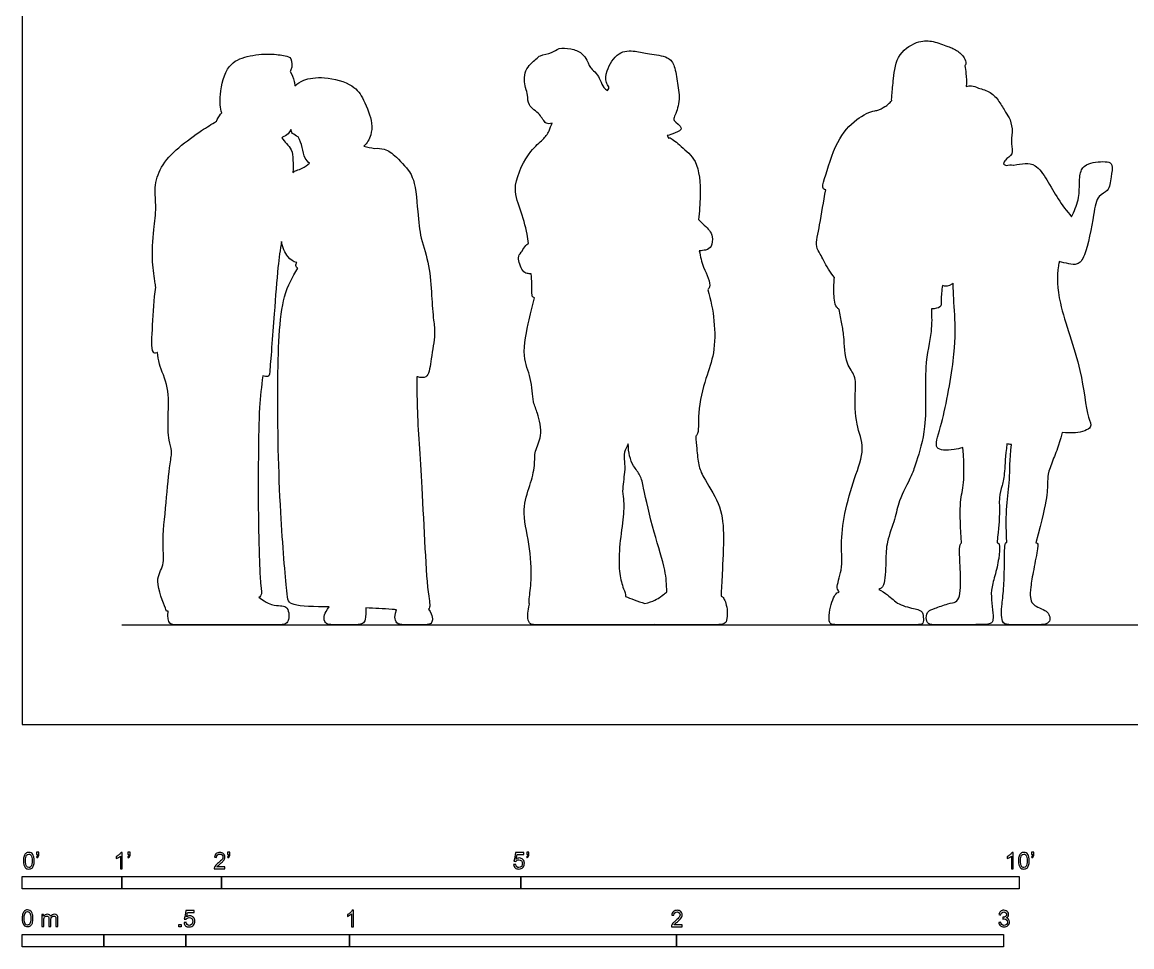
# Model space of a CAD drawing. Header units: millimetres. Extents: x 1 to 7, y 0.3 to 34.9.
# Drawn here: x 1.011 to 4.403, y 0.254 to 3.079 of the extents above; entities that cross this region are included whole.
import ezdxf

# ---------------------------------------------------------------- set-up
doc = ezdxf.new("R2010")
doc.units = ezdxf.units.MM
for name, color, linetype, true_color in [('AG-DIAGRAM', 7, 'Continuous', 0xfecc66), ('AG-OUTLINE', 7, 'Continuous', 0x8000ff), ('N-SYMB', 7, 'Continuous', 0x800040), ('X-VPRT', 6, 'Continuous', 0xff00ff)]:
    doc.layers.add(name, color=color, linetype=linetype, true_color=true_color)

msp = doc.modelspace()

# ---------------------------------------------------------------- linework, layer by layer
at = {"layer": 'AG-DIAGRAM'}
msp.add_lwpolyline([(1.3161, 1.2381), (6.4977, 1.2381)], dxfattribs=at)
at = {"layer": 'AG-OUTLINE'}
for points, knots in [([(4.1814, 2.348), (4.1908, 2.3448), (4.2097, 2.3416), (4.239, 2.3361), (4.2642, 2.3672), (4.2866, 2.4913), (4.2963, 2.5504), (4.3364, 2.563), (4.3373, 2.603), (4.3476, 2.6442), (4.327, 2.6563), (4.2697, 2.6503), (4.2458, 2.6299), (4.2422, 2.5863), (4.2436, 2.5381), (4.2268, 2.501), (4.2191, 2.4848), (4.2044, 2.5022), (4.1763, 2.5384), (4.1456, 2.5961), (4.1114, 2.6461), (4.0773, 2.648), (4.054, 2.6459), (4.043, 2.6424), (4.0426, 2.6425), (4.0342, 2.6438), (4.0264, 2.6433), (4.019, 2.6417), (4.0167, 2.6431), (4.0139, 2.6445), (4.0111, 2.6461), (4.0125, 2.6503), (4.0143, 2.66), (4.0443, 2.6754), (4.031, 2.7085), (4.0405, 2.7432), (4.0327, 2.7817), (4.0169, 2.8046), (3.998, 2.8385), (3.9727, 2.8673), (3.9352, 2.8773), (3.9139, 2.8868), (3.9019, 2.8846), (3.8966, 2.883), (3.8986, 2.8955), (3.8963, 2.9232), (3.8944, 2.9386), (3.893, 2.9465), (3.8939, 2.9472), (3.8976, 2.9515), (3.8948, 2.9695), (3.8714, 2.9933), (3.8403, 3.0057), (3.7959, 3.0225), (3.7513, 3.0247), (3.6845, 2.9855), (3.6737, 2.9086), (3.6711, 2.8634), (3.6685, 2.8451), (3.6693, 2.8405), (3.6663, 2.8363), (3.6587, 2.8283), (3.6484, 2.8211), (3.6322, 2.8124), (3.6236, 2.8093), (3.6216, 2.8095), (3.6073, 2.8088), (3.5551, 2.7825), (3.4979, 2.718), (3.4666, 2.6069), (3.4547, 2.5728), (3.4646, 2.5677), (3.4674, 2.5668), (3.4604, 2.5315), (3.4516, 2.4651), (3.4338, 2.3939), (3.453, 2.371), (3.4676, 2.3347), (3.4872, 2.3078), (3.4943, 2.299), (3.4923, 2.2846), (3.4925, 2.2575), (3.4935, 2.214), (3.5061, 2.2034), (3.509, 2.2017), (3.5118, 2.187), (3.5168, 2.1559), (3.5245, 2.1193), (3.5261, 2.034), (3.5614, 2.0006), (3.5566, 1.9429), (3.5575, 1.8495), (3.5907, 1.7764), (3.5533, 1.684), (3.5238, 1.5795), (3.5125, 1.4834), (3.521, 1.4093), (3.4974, 1.3513), (3.5064, 1.3416), (3.5089, 1.3374), (3.5032, 1.3367), (3.4965, 1.3321), (3.4858, 1.3083), (3.4773, 1.2768), (3.477, 1.251), (3.48, 1.2446), (3.483, 1.2381), (3.4953, 1.2381), (3.6749, 1.2381), (3.7389, 1.2381), (3.7664, 1.2381), (3.7664, 1.2543), (3.7644, 1.2793), (3.7479, 1.2853), (3.6869, 1.2983), (3.6613, 1.328), (3.638, 1.3418), (3.6295, 1.3457), (3.6346, 1.3483), (3.6492, 1.3543), (3.6513, 1.4397), (3.6524, 1.4928), (3.6831, 1.5667), (3.6871, 1.615), (3.7296, 1.6899), (3.7443, 1.7355), (3.7804, 1.8496), (3.7655, 2.0285), (3.7929, 2.1291), (3.7915, 2.1802), (3.7906, 2.2032), (3.7935, 2.2033), (3.8072, 2.2044), (3.8232, 2.2104), (3.8185, 2.2321), (3.8226, 2.2601), (3.8241, 2.2748), (3.8331, 2.2713), (3.8449, 2.273), (3.8555, 2.2807), (3.8568, 2.2818), (3.8572, 2.2773), (3.8577, 2.2468), (3.8632, 2.1749), (3.8649, 2.0642), (3.8227, 1.8417), (3.793, 1.7707), (3.8446, 1.7693), (3.8775, 1.7769), (3.8867, 1.7793), (3.8915, 1.7154), (3.8892, 1.656), (3.8764, 1.6163), (3.8791, 1.5339), (3.8825, 1.4881), (3.8815, 1.4876), (3.8773, 1.4838), (3.8758, 1.4664), (3.8787, 1.4132), (3.8804, 1.3597), (3.8774, 1.3236), (3.8659, 1.3053), (3.8449, 1.3046), (3.7964, 1.2859), (3.7797, 1.282), (3.7728, 1.2593), (3.7787, 1.2381), (3.8023, 1.2381), (3.8692, 1.2381), (3.9654, 1.2381), (3.9782, 1.2446), (3.9801, 1.2623), (3.9755, 1.3046), (3.9713, 1.3436), (3.9844, 1.3843), (3.9982, 1.444), (3.9998, 1.4837), (3.9961, 1.4879), (3.9915, 1.4887), (3.9959, 1.5362), (4.0001, 1.5782), (3.9962, 1.6291), (4.0067, 1.6622), (4.0152, 1.701), (4.0162, 1.7531), (4.0215, 1.7907), (4.0261, 1.7901), (4.0306, 1.7895), (4.0351, 1.7889), (4.0293, 1.7407), (4.032, 1.679), (4.0192, 1.6061), (4.0185, 1.5362), (4.021, 1.4897), (4.0203, 1.4895), (4.0164, 1.4879), (4.0142, 1.4782), (4.0139, 1.4194), (4.0123, 1.345), (4.0047, 1.2921), (4.0047, 1.2577), (4.0103, 1.2381), (4.0421, 1.2381), (4.1117, 1.2381), (4.1448, 1.2381), (4.1547, 1.2528), (4.1504, 1.2711), (4.1396, 1.282), (4.1146, 1.2925), (4.0986, 1.301), (4.0917, 1.3197), (4.0933, 1.3496), (4.1018, 1.403), (4.1183, 1.4821), (4.1161, 1.4876), (4.1097, 1.4883), (4.1297, 1.5638), (4.1461, 1.6376), (4.1455, 1.679), (4.1468, 1.7026), (4.1671, 1.7551), (4.1783, 1.7804), (4.1902, 1.8251), (4.2037, 1.8248), (4.2382, 1.8222), (4.2863, 1.8385), (4.2639, 1.8778), (4.2525, 2.024), (4.1769, 2.2146), (4.1731, 2.3075), (4.1805, 2.3437), (4.1814, 2.348)], [-5.688964, -5.688964, -5.688964, -5.688964, -5.377277, -5.085569, -4.753258, -4.152836, -3.721295, -3.391812, -2.960095, -2.602132, -2.360038, -1.932074, -1.623389, -1.260125, -0.848667, -0.448518, -0.448518, -0.448518, 0.0247, 0.496938, 0.926209, 1.244207, 1.581125, 1.581125, 1.581125, 1.597142, 1.869805, 1.869805, 1.869805, 1.983535, 1.983535, 1.983535, 2.194393, 2.494221, 2.80774, 3.153656, 3.503996, 3.806274, 4.160703, 4.514043, 4.867018, 5.140178, 5.373781, 5.373781, 5.373781, 5.734578, 6.014624, 6.014624, 6.014624, 6.071931, 6.314918, 6.641126, 6.976043, 7.365463, 7.744125, 8.222676, 8.719463, 9.127668, 9.307276, 9.307276, 9.307276, 9.533587, 9.739811, 10.039914, 10.039914, 10.039914, 10.117807, 10.564923, 11.110918, 11.732142, 12.052891, 12.144825, 12.144825, 12.144825, 12.739823, 13.208757, 13.498271, 13.912789, 14.107923, 14.107923, 14.107923, 14.486106, 14.882324, 14.985182, 14.985182, 14.985182, 15.369126, 15.731203, 16.247539, 16.628781, 17.048099, 17.602478, 18.104113, 18.659449, 19.264251, 19.825728, 20.328432, 20.755949, 20.976246, 20.976246, 20.976246, 21.105821, 21.248421, 21.391021, 21.533622, 21.533622, 21.533622, 21.676222, 21.818822, 21.961422, 22.104023, 22.246623, 22.389223, 22.531823, 22.674423, 22.817024, 22.922496, 22.922496, 22.922496, 23.159339, 23.53502, 23.946345, 24.427468, 24.934873, 25.523493, 25.904016, 26.416055, 27.091552, 27.658639, 28.100157, 28.100157, 28.100157, 28.167801, 28.438067, 28.681774, 29.062894, 29.062894, 29.062894, 29.371284, 29.416155, 29.416155, 29.416155, 29.541847, 30.191283, 30.817547, 31.48656, 31.915508, 32.328218, 32.483507, 32.483507, 32.483507, 32.804524, 33.12554, 33.446557, 33.446557, 33.446557, 33.475655, 33.596878, 33.718101, 33.839324, 33.960547, 34.08177, 34.202993, 34.324216, 34.445439, 34.566661, 34.687884, 34.809107, 34.93033, 35.051553, 35.172776, 35.293999, 35.415222, 35.536445, 35.657668, 35.778891, 35.900113, 36.021336, 36.021336, 36.021336, 36.221802, 36.422268, 36.622733, 36.823199, 37.023665, 37.023665, 37.023665, 37.098564, 37.098564, 37.098564, 37.427511, 37.756459, 38.085406, 38.085406, 38.085406, 38.105613, 38.22831, 38.351007, 38.473704, 38.596401, 38.719098, 38.841796, 38.964493, 39.08719, 39.209887, 39.332584, 39.455281, 39.577978, 39.700676, 39.823373, 39.94607, 40.068767, 40.191464, 40.314161, 40.436858, 40.436858, 40.436858, 40.665881, 40.894903, 41.123925, 41.352948, 41.58197, 41.58197, 41.58197, 41.844922, 42.242958, 42.558867, 43.249678, 44.08754, 44.699578, 44.782682, 44.782682, 44.782682, 44.782682]), ([(3.0811, 2.3809), (3.0883, 2.3811), (3.1058, 2.3833), (3.1198, 2.3926), (3.1227, 2.424), (3.1126, 2.4444), (3.0986, 2.4567), (3.0853, 2.4704), (3.079, 2.476), (3.0808, 2.5), (3.087, 2.5628), (3.0786, 2.6575), (3.028, 2.6965), (2.9955, 2.7268), (2.9881, 2.7262), (2.9864, 2.7255), (2.9851, 2.7284), (2.984, 2.731), (2.9831, 2.7333), (2.9898, 2.7333), (3.0082, 2.7422), (3.0385, 2.7539), (2.9994, 2.7788), (3.0061, 2.7929), (3.0245, 2.8389), (3.0135, 2.8918), (3.008, 2.9446), (2.9862, 2.9771), (2.9269, 2.9807), (2.886, 2.9929), (2.8306, 2.9921), (2.7956, 2.9329), (2.7941, 2.899), (2.8014, 2.8859), (2.8045, 2.8819), (2.8047, 2.8801), (2.8051, 2.8772), (2.8023, 2.8727), (2.8008, 2.8704), (2.7965, 2.8729), (2.7873, 2.8787), (2.7786, 2.903), (2.7669, 2.9238), (2.7535, 2.9351), (2.7473, 2.9422), (2.746, 2.9438), (2.7445, 2.948), (2.7406, 2.9565), (2.7379, 2.9634), (2.722, 2.9885), (2.6887, 2.9991), (2.6509, 3.0027), (2.6317, 2.9841), (2.5939, 2.9792), (2.5819, 2.9662), (2.5422, 2.9339), (2.5483, 2.8788), (2.5579, 2.8572), (2.5555, 2.8225), (2.5958, 2.8012), (2.6087, 2.7668), (2.6247, 2.7689), (2.6315, 2.7711), (2.6277, 2.7641), (2.621, 2.7423), (2.6028, 2.7185), (2.5614, 2.6878), (2.5055, 2.5805), (2.5344, 2.5099), (2.5529, 2.4464), (2.558, 2.4128), (2.5592, 2.4034), (2.5522, 2.4034), (2.5368, 2.373), (2.5233, 2.3627), (2.5386, 2.3171), (2.5528, 2.3121), (2.5629, 2.3103), (2.5672, 2.3105), (2.5687, 2.2896), (2.5706, 2.2553), (2.5685, 2.2409), (2.5755, 2.2376), (2.5773, 2.237), (2.5709, 2.215), (2.5615, 2.1719), (2.5358, 2.058), (2.5693, 1.9952), (2.571, 1.9177), (2.5882, 1.8857), (2.6034, 1.8142), (2.5758, 1.7698), (2.5799, 1.7238), (2.5637, 1.6616), (2.536, 1.5888), (2.5637, 1.4859), (2.57, 1.3813), (2.5614, 1.3217), (2.5598, 1.3041), (2.5624, 1.3008), (2.5558, 1.2772), (2.5566, 1.2557), (2.5619, 1.2381), (2.5835, 1.2381), (2.6457, 1.2381), (2.7214, 1.2381), (2.7624, 1.2382), (2.7663, 1.2381), (2.7707, 1.2381), (2.7887, 1.2381), (2.8218, 1.2381), (2.8898, 1.2381), (2.9322, 1.2381), (2.9452, 1.2384), (3.0089, 1.2381), (3.1211, 1.2381), (3.157, 1.2381), (3.1652, 1.2483), (3.1679, 1.2789), (3.1623, 1.3055), (3.1559, 1.3196), (3.1509, 1.3254), (3.1474, 1.3251), (3.1488, 1.348), (3.1508, 1.3932), (3.1578, 1.5183), (3.1472, 1.6081), (3.0928, 1.6863), (3.0781, 1.7259), (3.0737, 1.7701), (3.0711, 1.8017), (3.0703, 1.8147), (3.0717, 1.8155), (3.0806, 1.8237), (3.0742, 1.8922), (3.0998, 1.9914), (3.1291, 2.0676), (3.1291, 2.1678), (3.1165, 2.2307), (3.1067, 2.2616), (3.1094, 2.2641), (3.1193, 2.2792), (3.095, 2.3216), (3.0839, 2.3635), (3.0811, 2.3809)], [1.084642, 1.084642, 1.084642, 1.084642, 1.237695, 1.498617, 1.803901, 2.071069, 2.344216, 2.553596, 2.553596, 2.553596, 2.931566, 3.518946, 3.97418, 4.344811, 4.460342, 4.460342, 4.460342, 4.48821, 4.48821, 4.48821, 4.727622, 5.007752, 5.331778, 5.536555, 5.927493, 6.357111, 6.771049, 7.107034, 7.533391, 7.917151, 8.31912, 8.774962, 9.11835, 9.292129, 9.292129, 9.292129, 9.410168, 9.516421, 9.516421, 9.516421, 9.737771, 10.02379, 10.306313, 10.576348, 10.655716, 10.655716, 10.655716, 10.806424, 10.987681, 11.26551, 11.603522, 11.945972, 12.237465, 12.576092, 12.818214, 13.210524, 13.620575, 13.902499, 14.214103, 14.58874, 14.918359, 15.15236, 15.15236, 15.15236, 15.374489, 15.704429, 16.114693, 16.723536, 17.217526, 17.728859, 17.923238, 17.923238, 17.923238, 18.263117, 18.509764, 18.878454, 19.109186, 19.26991, 19.26991, 19.26991, 19.601592, 19.846963, 19.91485, 19.91485, 19.91485, 20.39019, 20.992223, 21.47922, 21.964271, 22.317143, 22.789848, 23.194139, 23.572556, 24.02749, 24.525407, 25.116538, 25.709123, 26.10626, 26.305912, 26.305912, 26.305912, 26.488329, 26.670747, 26.853164, 27.035581, 27.200505, 27.200505, 27.200505, 27.260485, 27.260485, 27.420486, 27.580487, 27.665949, 27.665949, 27.665949, 27.81471, 27.963471, 28.112233, 28.260994, 28.409755, 28.558516, 28.707278, 28.707278, 28.707278, 29.181524, 29.816227, 30.372047, 30.916321, 31.286087, 31.690462, 31.96995, 31.96995, 31.96995, 32.044348, 32.514017, 33.108683, 33.626329, 34.190561, 34.755354, 34.755354, 34.755354, 34.863652, 35.318636, 35.61978, 35.61978, 35.61978, 35.61978]), ([(2.2172, 1.9959), (2.2213, 1.9949), (2.2346, 1.9926), (2.2546, 1.9941), (2.2612, 2.0541), (2.2752, 2.1259), (2.268, 2.1692), (2.2623, 2.2464), (2.2584, 2.3353), (2.2275, 2.421), (2.2205, 2.4944), (2.2133, 2.5883), (2.2036, 2.6047), (2.2022, 2.609), (2.2008, 2.6187), (2.1545, 2.6697), (2.1237, 2.6926), (2.0982, 2.6949), (2.0886, 2.6938), (2.0777, 2.6954), (2.0666, 2.6982), (2.056, 2.7009), (2.0606, 2.7053), (2.069, 2.7155), (2.0782, 2.7361), (2.0834, 2.7727), (2.0565, 2.844), (2.0245, 2.8909), (1.9363, 2.915), (1.8716, 2.9062), (1.853, 2.892), (1.845, 2.8851), (1.8445, 2.8895), (1.8418, 2.9059), (1.8356, 2.9192), (1.83, 2.9289), (1.8311, 2.9303), (1.8374, 2.9407), (1.8363, 2.972), (1.8135, 2.9771), (1.7669, 2.985), (1.6985, 2.9773), (1.6358, 2.9523), (1.6132, 2.8609), (1.6159, 2.8159), (1.6219, 2.8028), (1.6162, 2.7965), (1.6109, 2.7889), (1.6058, 2.7784), (1.605, 2.7766), (1.5896, 2.7676), (1.5592, 2.7485), (1.4874, 2.6977), (1.4328, 2.6401), (1.4134, 2.5744), (1.4229, 2.5123), (1.4122, 2.4453), (1.4065, 2.3472), (1.4161, 2.2971), (1.4189, 2.2731), (1.4193, 2.2696), (1.4137, 2.2311), (1.4108, 2.163), (1.4047, 2.0689), (1.4187, 2.0666), (1.424, 2.0698), (1.4249, 2.0704), (1.4264, 2.0584), (1.4282, 2.0334), (1.462, 1.9611), (1.4569, 1.8788), (1.4565, 1.8027), (1.4714, 1.7694), (1.4607, 1.7263), (1.4522, 1.6096), (1.4375, 1.4869), (1.449, 1.4195), (1.4118, 1.3747), (1.4494, 1.2912), (1.4515, 1.2786), (1.456, 1.2795), (1.4572, 1.2799), (1.4556, 1.259), (1.4599, 1.2381), (1.4817, 1.2381), (1.5359, 1.2381), (1.5806, 1.2381), (1.5919, 1.2381), (1.5943, 1.2382), (1.6256, 1.2381), (1.7301, 1.2381), (1.7989, 1.2381), (1.8154, 1.2381), (1.825, 1.2498), (1.8281, 1.2674), (1.822, 1.2921), (1.8063, 1.2969), (1.7851, 1.2956), (1.7582, 1.3043), (1.7347, 1.3221), (1.737, 1.3231), (1.7451, 1.329), (1.7396, 1.3629), (1.7363, 1.4226), (1.7323, 1.5716), (1.733, 1.7531), (1.7347, 1.8974), (1.7425, 1.9665), (1.7468, 1.9986), (1.75, 1.9978), (1.7664, 1.9943), (1.7675, 2.0041), (1.7812, 2.1789), (1.7921, 2.3319), (1.8, 2.3844), (1.8039, 2.4088), (1.8074, 2.3911), (1.8197, 2.3616), (1.8407, 2.3472), (1.8506, 2.3451), (1.8509, 2.3451), (1.8489, 2.3424), (1.8463, 2.3354), (1.8504, 2.3293), (1.8533, 2.3278), (1.8537, 2.3276), (1.8377, 2.2999), (1.7986, 2.2393), (1.7896, 1.9527), (1.7967, 1.6032), (1.8188, 1.351), (1.8228, 1.3101), (1.8435, 1.2946), (1.9052, 1.2932), (1.9495, 1.2925), (1.9334, 1.272), (1.933, 1.2496), (1.9432, 1.2381), (1.9639, 1.2381), (2.0075, 1.2381), (2.0518, 1.2381), (2.0593, 1.2483), (2.0609, 1.2626), (2.0621, 1.2896), (2.0885, 1.2885), (2.1196, 1.2867), (2.1512, 1.284), (2.1559, 1.2836), (2.1502, 1.2682), (2.1497, 1.256), (2.1571, 1.2381), (2.1845, 1.2381), (2.226, 1.2381), (2.2592, 1.2381), (2.2645, 1.2461), (2.2661, 1.2589), (2.2613, 1.2756), (2.2529, 1.2856), (2.2603, 1.2919), (2.2466, 1.3393), (2.2346, 1.6702), (2.2181, 1.8654), (2.2177, 1.9655), (2.2172, 1.9959)], [5.013305, 5.013305, 5.013305, 5.013305, 5.127715, 5.383601, 5.805058, 6.302799, 6.680029, 7.176816, 7.725398, 8.259379, 8.780213, 9.366573, 9.366573, 9.366573, 9.576816, 10.041805, 10.423038, 10.692824, 10.692824, 10.692824, 10.977754, 10.977754, 10.977754, 11.228899, 11.493859, 11.835606, 12.329687, 12.758768, 13.295464, 13.752654, 14.07553, 14.07553, 14.07553, 14.195046, 14.526515, 14.526515, 14.526515, 14.583667, 14.919089, 15.169657, 15.560572, 16.039082, 16.490481, 17.034153, 17.456431, 17.456431, 17.456431, 17.746393, 17.801956, 17.801956, 17.801956, 18.220459, 18.755984, 19.267633, 19.728833, 20.173899, 20.648741, 21.216038, 21.686018, 21.768661, 21.768661, 21.768661, 22.387668, 22.906529, 23.091488, 23.126157, 23.126157, 23.126157, 23.470231, 23.969496, 24.502006, 24.996266, 25.325341, 25.688143, 26.312556, 26.962465, 27.414875, 27.828497, 28.359051, 28.543333, 28.596855, 28.596855, 28.596855, 28.702745, 28.808635, 28.914525, 29.020415, 29.057221, 29.057221, 29.057221, 29.193909, 29.330597, 29.467284, 29.603972, 29.74066, 29.877347, 30.014035, 30.150723, 30.28741, 30.28741, 30.28741, 30.383761, 30.70783, 31.153316, 31.849887, 32.638522, 33.329348, 33.8789, 33.8789, 33.8789, 33.95705, 34.32987, 35.100231, 35.698955, 36.19242, 36.19242, 36.19242, 36.596754, 36.920719, 36.927759, 36.927759, 36.927759, 37.109315, 37.278322, 37.300682, 37.300682, 37.300682, 37.862263, 38.808337, 39.935379, 40.822205, 41.146583, 41.401672, 41.973145, 41.973145, 41.973145, 42.079307, 42.185469, 42.291631, 42.397793, 42.503955, 42.610117, 42.716279, 42.716279, 42.716279, 43.05706, 43.116562, 43.116562, 43.116562, 43.199776, 43.28299, 43.366204, 43.449417, 43.532631, 43.615845, 43.699059, 43.782273, 43.782273, 43.782273, 44.131389, 45.175394, 46.073658, 46.480096, 46.480096, 46.480096, 46.480096]), ([(1.8553, 2.7288), (1.8597, 2.7184), (1.8686, 2.6981), (1.8734, 2.6631), (1.8844, 2.6528), (1.8896, 2.6482), (1.8835, 2.6446), (1.8676, 2.6304), (1.8529, 2.629), (1.8421, 2.6233), (1.8385, 2.6205), (1.8399, 2.633), (1.8394, 2.6575), (1.8371, 2.6908), (1.8185, 2.7077), (1.8094, 2.7205), (1.8046, 2.7265), (1.8054, 2.727), (1.8123, 2.7308), (1.8218, 2.7343), (1.83, 2.7462), (1.8325, 2.7512), (1.8337, 2.7471), (1.8359, 2.7382), (1.8479, 2.7328), (1.8553, 2.7288)], [-0.929255, -0.929255, -0.929255, -0.929255, -0.594527, -0.260958, 0, 0, 0, 0.296296, 0.547045, 0.682958, 0.682958, 0.682958, 1.035002, 1.35804, 1.636645, 1.913542, 1.913542, 1.913542, 1.949228, 2.20503, 2.353314, 2.353314, 2.353314, 2.559198, 2.789722, 2.789722, 2.789722, 2.789722]), ([(2.8641, 1.7907), (2.8637, 1.7783), (2.8667, 1.7534), (2.8784, 1.7229), (2.9034, 1.6936), (2.9109, 1.6522), (2.9411, 1.5185), (2.9787, 1.4087), (2.981, 1.362), (2.9817, 1.3378), (2.9801, 1.3369), (2.9749, 1.3336), (2.9677, 1.3272), (2.9409, 1.3083), (2.9141, 1.303), (2.8929, 1.3096), (2.8695, 1.3191), (2.8555, 1.3243), (2.8556, 1.3245), (2.8574, 1.33), (2.8472, 1.3519), (2.8359, 1.3934), (2.8345, 1.4648), (2.8469, 1.5485), (2.8524, 1.6139), (2.8436, 1.6447), (2.854, 1.7052), (2.8528, 1.7364), (2.8485, 1.7618), (2.8595, 1.7818), (2.8641, 1.7907)], [0, 0, 0, 0, 0.348681, 0.676074, 1.016423, 1.381527, 2.053157, 2.683458, 3.134162, 3.134162, 3.134162, 3.166269, 3.246398, 3.326526, 3.326526, 3.326526, 3.461828, 3.461828, 3.461828, 3.472499, 3.760194, 4.18583, 4.671945, 5.208407, 5.699296, 6.018752, 6.438179, 6.757449, 7.06595, 7.290036, 7.290036, 7.290036, 7.290036])]:
    msp.add_open_spline(points, degree=3, knots=knots, dxfattribs=at)
at = {"layer": 'N-SYMB'}
for points in [[(1.0113, 0.4308), (1.0113, 0.4689), (1.3161, 0.4689), (1.3161, 0.4308)], [(1.3161, 0.4308), (1.3161, 0.4689), (1.6209, 0.4689), (1.6209, 0.4308)], [(1.6209, 0.4308), (1.6209, 0.4689), (2.5353, 0.4689), (2.5353, 0.4308)], [(2.5353, 0.4308), (2.5353, 0.4689), (4.0593, 0.4689), (4.0593, 0.4308)], [(1.4899, 0.3153), (1.4899, 0.3222), (1.4968, 0.3222), (1.4968, 0.3153)], [(1.0113, 0.2539), (1.0113, 0.292), (1.2613, 0.292), (1.2613, 0.2539)], [(1.2613, 0.2539), (1.2613, 0.292), (1.5113, 0.292), (1.5113, 0.2539)], [(1.5113, 0.2539), (1.5113, 0.292), (2.0113, 0.292), (2.0113, 0.2539)], [(2.0113, 0.2539), (2.0113, 0.292), (3.0113, 0.292), (3.0113, 0.2539)], [(3.0113, 0.2539), (3.0113, 0.292), (4.0113, 0.292), (4.0113, 0.2539)]]:
    msp.add_lwpolyline(points, close=True, dxfattribs=at)
for points, knots in [([(1.0555, 0.5356), (1.0555, 0.538), (1.0555, 0.5404), (1.0555, 0.5428), (1.0577, 0.5428), (1.0599, 0.5428), (1.0621, 0.5428), (1.0621, 0.5409), (1.0621, 0.539), (1.0621, 0.5371), (1.0621, 0.5341), (1.0618, 0.5316), (1.0609, 0.5304), (1.06, 0.5286), (1.0585, 0.5271), (1.0564, 0.5262), (1.0559, 0.527), (1.0554, 0.5278), (1.0549, 0.5286), (1.0561, 0.5292), (1.057, 0.5298), (1.0576, 0.531), (1.0582, 0.5322), (1.0585, 0.5337), (1.0585, 0.5356), (1.0575, 0.5356), (1.0565, 0.5356), (1.0555, 0.5356)], [0, 0, 0, 0, 1, 1, 1, 2, 2, 2, 3, 3, 3, 4, 4, 4, 5, 5, 5, 6, 6, 6, 7, 7, 7, 8, 8, 8, 9, 9, 9, 9]), ([(1.3345, 0.5356), (1.3345, 0.538), (1.3345, 0.5404), (1.3345, 0.5428), (1.3367, 0.5428), (1.3389, 0.5428), (1.3411, 0.5428), (1.3411, 0.5409), (1.3411, 0.539), (1.3411, 0.5371), (1.3411, 0.5341), (1.3408, 0.5316), (1.3399, 0.5304), (1.339, 0.5286), (1.3375, 0.5271), (1.3354, 0.5262), (1.3349, 0.527), (1.3344, 0.5278), (1.3339, 0.5286), (1.3351, 0.5292), (1.336, 0.5298), (1.3366, 0.531), (1.3372, 0.5322), (1.3375, 0.5337), (1.3375, 0.5356), (1.3365, 0.5356), (1.3355, 0.5356), (1.3345, 0.5356)], [0, 0, 0, 0, 1, 1, 1, 2, 2, 2, 3, 3, 3, 4, 4, 4, 5, 5, 5, 6, 6, 6, 7, 7, 7, 8, 8, 8, 9, 9, 9, 9]), ([(1.6393, 0.5356), (1.6393, 0.538), (1.6393, 0.5404), (1.6393, 0.5428), (1.6415, 0.5428), (1.6437, 0.5428), (1.6459, 0.5428), (1.6459, 0.5409), (1.6459, 0.539), (1.6459, 0.5371), (1.6459, 0.5341), (1.6456, 0.5316), (1.6447, 0.5304), (1.6438, 0.5286), (1.6423, 0.5271), (1.6402, 0.5262), (1.6397, 0.527), (1.6392, 0.5278), (1.6387, 0.5286), (1.6399, 0.5292), (1.6408, 0.5298), (1.6414, 0.531), (1.642, 0.5322), (1.6423, 0.5337), (1.6423, 0.5356), (1.6413, 0.5356), (1.6403, 0.5356), (1.6393, 0.5356)], [0, 0, 0, 0, 1, 1, 1, 2, 2, 2, 3, 3, 3, 4, 4, 4, 5, 5, 5, 6, 6, 6, 7, 7, 7, 8, 8, 8, 9, 9, 9, 9]), ([(2.5537, 0.5356), (2.5537, 0.538), (2.5537, 0.5404), (2.5537, 0.5428), (2.5559, 0.5428), (2.5581, 0.5428), (2.5603, 0.5428), (2.5603, 0.5409), (2.5603, 0.539), (2.5603, 0.5371), (2.5603, 0.5341), (2.56, 0.5316), (2.5591, 0.5304), (2.5582, 0.5286), (2.5567, 0.5271), (2.5546, 0.5262), (2.5541, 0.527), (2.5536, 0.5278), (2.5531, 0.5286), (2.5543, 0.5292), (2.5552, 0.5298), (2.5558, 0.531), (2.5564, 0.5322), (2.5567, 0.5337), (2.5567, 0.5356), (2.5557, 0.5356), (2.5547, 0.5356), (2.5537, 0.5356)], [0, 0, 0, 0, 1, 1, 1, 2, 2, 2, 3, 3, 3, 4, 4, 4, 5, 5, 5, 6, 6, 6, 7, 7, 7, 8, 8, 8, 9, 9, 9, 9]), ([(4.0969, 0.5356), (4.0969, 0.538), (4.0969, 0.5404), (4.0969, 0.5428), (4.0991, 0.5428), (4.1014, 0.5428), (4.1036, 0.5428), (4.1036, 0.5409), (4.1036, 0.539), (4.1036, 0.5371), (4.1036, 0.5341), (4.1033, 0.5316), (4.1024, 0.5304), (4.1015, 0.5286), (4.0999, 0.5271), (4.0978, 0.5262), (4.0973, 0.527), (4.0968, 0.5278), (4.0963, 0.5286), (4.0975, 0.5292), (4.0984, 0.5298), (4.099, 0.531), (4.0996, 0.5322), (4.1002, 0.5337), (4.1002, 0.5356), (4.0991, 0.5356), (4.098, 0.5356), (4.0969, 0.5356)], [0, 0, 0, 0, 1, 1, 1, 2, 2, 2, 3, 3, 3, 4, 4, 4, 5, 5, 5, 6, 6, 6, 7, 7, 7, 8, 8, 8, 9, 9, 9, 9]), ([(1.0151, 0.5169), (1.0151, 0.5226), (1.0157, 0.5274), (1.0169, 0.531), (1.0181, 0.5347), (1.0199, 0.5374), (1.0223, 0.5395), (1.0248, 0.5413), (1.0278, 0.5425), (1.0314, 0.5425), (1.0341, 0.5425), (1.0365, 0.5419), (1.0386, 0.5407), (1.0407, 0.5398), (1.0422, 0.538), (1.0437, 0.5362), (1.0449, 0.5341), (1.0458, 0.5316), (1.0467, 0.5286), (1.0473, 0.5256), (1.0479, 0.5217), (1.0479, 0.5169), (1.0479, 0.5109), (1.0473, 0.506), (1.0461, 0.5024), (1.0449, 0.4988), (1.0431, 0.4961), (1.0407, 0.494), (1.0383, 0.4922), (1.0353, 0.4916), (1.0314, 0.4916), (1.0266, 0.4916), (1.0229, 0.4928), (1.0202, 0.4964), (1.0169, 0.5006), (1.0151, 0.5072), (1.0151, 0.5169)], [0, 0, 0, 0, 1, 1, 1, 2, 2, 2, 3, 3, 3, 4, 4, 4, 5, 5, 5, 6, 6, 6, 7, 7, 7, 8, 8, 8, 9, 9, 9, 10, 10, 10, 11, 11, 11, 12, 12, 12, 12]), ([(1.0214, 0.5169), (1.0214, 0.5084), (1.0223, 0.503), (1.0245, 0.5003), (1.0263, 0.4976), (1.0287, 0.4961), (1.0314, 0.4961), (1.0344, 0.4961), (1.0368, 0.4976), (1.0386, 0.5003), (1.0404, 0.503), (1.0416, 0.5084), (1.0416, 0.5169), (1.0416, 0.525), (1.0404, 0.5304), (1.0386, 0.5331), (1.0368, 0.5359), (1.0344, 0.5374), (1.0314, 0.5374), (1.0287, 0.5374), (1.0263, 0.5362), (1.0248, 0.5337), (1.0226, 0.5307), (1.0214, 0.525), (1.0214, 0.5169)], [0, 0, 0, 0, 1, 1, 1, 2, 2, 2, 3, 3, 3, 4, 4, 4, 5, 5, 5, 6, 6, 6, 7, 7, 7, 8, 8, 8, 8]), ([(1.3173, 0.4922), (1.3153, 0.4922), (1.3133, 0.4922), (1.3113, 0.4922), (1.3113, 0.5052), (1.3113, 0.5183), (1.3113, 0.5313), (1.3098, 0.5298), (1.3076, 0.5283), (1.3052, 0.5271), (1.3028, 0.5256), (1.3007, 0.5244), (1.2989, 0.5238), (1.2989, 0.5258), (1.2989, 0.5278), (1.2989, 0.5298), (1.3022, 0.5313), (1.3052, 0.5334), (1.308, 0.5356), (1.3104, 0.538), (1.3122, 0.5401), (1.3134, 0.5425), (1.3147, 0.5425), (1.316, 0.5425), (1.3173, 0.5425), (1.3173, 0.5257), (1.3173, 0.509), (1.3173, 0.4922)], [0, 0, 0, 0, 1, 1, 1, 2, 2, 2, 3, 3, 3, 4, 4, 4, 5, 5, 5, 6, 6, 6, 7, 7, 7, 8, 8, 8, 9, 9, 9, 9]), ([(1.6311, 0.4979), (1.6311, 0.496), (1.6311, 0.4941), (1.6311, 0.4922), (1.6202, 0.4922), (1.6092, 0.4922), (1.5983, 0.4922), (1.598, 0.4934), (1.5983, 0.4949), (1.5989, 0.4964), (1.5998, 0.4985), (1.601, 0.5009), (1.6028, 0.503), (1.6049, 0.5051), (1.6073, 0.5075), (1.6109, 0.5106), (1.6164, 0.5151), (1.62, 0.5187), (1.6221, 0.5211), (1.6239, 0.5238), (1.6248, 0.5262), (1.6248, 0.5286), (1.6248, 0.531), (1.6239, 0.5331), (1.6224, 0.5347), (1.6206, 0.5365), (1.6182, 0.5374), (1.6155, 0.5374), (1.6124, 0.5374), (1.61, 0.5365), (1.6082, 0.5347), (1.6064, 0.5328), (1.6055, 0.5304), (1.6055, 0.5271), (1.6034, 0.5273), (1.6013, 0.5275), (1.5992, 0.5277), (1.5998, 0.5325), (1.6013, 0.5362), (1.6043, 0.5386), (1.607, 0.541), (1.6109, 0.5425), (1.6155, 0.5425), (1.6203, 0.5425), (1.6242, 0.541), (1.6269, 0.5383), (1.6299, 0.5356), (1.6311, 0.5322), (1.6311, 0.5283), (1.6311, 0.5265), (1.6308, 0.5244), (1.6299, 0.5226), (1.629, 0.5205), (1.6278, 0.5187), (1.626, 0.5163), (1.6239, 0.5142), (1.6209, 0.5115), (1.6164, 0.5075), (1.6128, 0.5045), (1.6103, 0.5024), (1.6094, 0.5012), (1.6082, 0.5003), (1.6073, 0.4991), (1.6067, 0.4979), (1.6149, 0.4979), (1.623, 0.4979), (1.6311, 0.4979)], [0, 0, 0, 0, 1, 1, 1, 2, 2, 2, 3, 3, 3, 4, 4, 4, 5, 5, 5, 6, 6, 6, 7, 7, 7, 8, 8, 8, 9, 9, 9, 10, 10, 10, 11, 11, 11, 12, 12, 12, 13, 13, 13, 14, 14, 14, 15, 15, 15, 16, 16, 16, 17, 17, 17, 18, 18, 18, 19, 19, 19, 20, 20, 20, 21, 21, 21, 22, 22, 22, 22]), ([(2.5133, 0.5051), (2.5155, 0.5053), (2.5177, 0.5055), (2.5199, 0.5057), (2.5202, 0.5024), (2.5214, 0.5003), (2.5232, 0.4985), (2.5247, 0.497), (2.5268, 0.4961), (2.5296, 0.4961), (2.5323, 0.4961), (2.535, 0.4973), (2.5371, 0.4997), (2.5389, 0.5018), (2.5401, 0.5048), (2.5401, 0.5084), (2.5401, 0.5121), (2.5389, 0.5148), (2.5371, 0.5169), (2.535, 0.5187), (2.5326, 0.5199), (2.5293, 0.5199), (2.5275, 0.5199), (2.5256, 0.5193), (2.5238, 0.5184), (2.5223, 0.5175), (2.5211, 0.5163), (2.5202, 0.5151), (2.5183, 0.5153), (2.5164, 0.5155), (2.5145, 0.5157), (2.5161, 0.5243), (2.5177, 0.5329), (2.5193, 0.5416), (2.5277, 0.5416), (2.536, 0.5416), (2.5443, 0.5416), (2.5443, 0.5396), (2.5443, 0.5376), (2.5443, 0.5356), (2.5376, 0.5356), (2.5309, 0.5356), (2.5241, 0.5356), (2.5232, 0.531), (2.5223, 0.5265), (2.5214, 0.522), (2.5244, 0.5241), (2.5278, 0.5253), (2.5311, 0.5253), (2.5353, 0.5253), (2.5389, 0.5238), (2.5419, 0.5208), (2.5449, 0.5178), (2.5464, 0.5139), (2.5464, 0.5091), (2.5464, 0.5045), (2.5452, 0.5006), (2.5425, 0.4973), (2.5395, 0.4931), (2.535, 0.4916), (2.5296, 0.4916), (2.5247, 0.4916), (2.5211, 0.4925), (2.5184, 0.4949), (2.5154, 0.4976), (2.5139, 0.5009), (2.5133, 0.5051)], [0, 0, 0, 0, 1, 1, 1, 2, 2, 2, 3, 3, 3, 4, 4, 4, 5, 5, 5, 6, 6, 6, 7, 7, 7, 8, 8, 8, 9, 9, 9, 10, 10, 10, 11, 11, 11, 12, 12, 12, 13, 13, 13, 14, 14, 14, 15, 15, 15, 16, 16, 16, 17, 17, 17, 18, 18, 18, 19, 19, 19, 20, 20, 20, 21, 21, 21, 22, 22, 22, 22]), ([(4.0409, 0.4922), (4.0389, 0.4922), (4.0369, 0.4922), (4.0349, 0.4922), (4.0349, 0.5052), (4.0349, 0.5183), (4.0349, 0.5313), (4.0334, 0.5298), (4.0313, 0.5283), (4.0289, 0.5271), (4.0265, 0.5256), (4.0243, 0.5244), (4.0225, 0.5238), (4.0225, 0.5258), (4.0225, 0.5278), (4.0225, 0.5298), (4.0258, 0.5313), (4.0289, 0.5334), (4.0316, 0.5356), (4.034, 0.538), (4.0358, 0.5401), (4.037, 0.5425), (4.0383, 0.5425), (4.0396, 0.5425), (4.0409, 0.5425), (4.0409, 0.5257), (4.0409, 0.509), (4.0409, 0.4922)], [0, 0, 0, 0, 1, 1, 1, 2, 2, 2, 3, 3, 3, 4, 4, 4, 5, 5, 5, 6, 6, 6, 7, 7, 7, 8, 8, 8, 9, 9, 9, 9]), ([(4.0566, 0.5169), (4.0566, 0.5226), (4.0572, 0.5274), (4.0584, 0.531), (4.0599, 0.5347), (4.0617, 0.5374), (4.0641, 0.5395), (4.0662, 0.5413), (4.0695, 0.5425), (4.0731, 0.5425), (4.0758, 0.5425), (4.078, 0.5419), (4.0801, 0.5407), (4.0822, 0.5398), (4.0837, 0.538), (4.0852, 0.5362), (4.0864, 0.5341), (4.0876, 0.5316), (4.0882, 0.5286), (4.0891, 0.5256), (4.0894, 0.5217), (4.0894, 0.5169), (4.0894, 0.5109), (4.0888, 0.506), (4.0876, 0.5024), (4.0864, 0.4988), (4.0846, 0.4961), (4.0822, 0.494), (4.0798, 0.4922), (4.0768, 0.4916), (4.0731, 0.4916), (4.0683, 0.4916), (4.0644, 0.4928), (4.0617, 0.4964), (4.0584, 0.5006), (4.0566, 0.5072), (4.0566, 0.5169)], [0, 0, 0, 0, 1, 1, 1, 2, 2, 2, 3, 3, 3, 4, 4, 4, 5, 5, 5, 6, 6, 6, 7, 7, 7, 8, 8, 8, 9, 9, 9, 10, 10, 10, 11, 11, 11, 12, 12, 12, 12]), ([(4.0629, 0.5169), (4.0629, 0.5084), (4.0641, 0.503), (4.0659, 0.5003), (4.0677, 0.4976), (4.0701, 0.4961), (4.0731, 0.4961), (4.0758, 0.4961), (4.0783, 0.4976), (4.0801, 0.5003), (4.0822, 0.503), (4.0831, 0.5084), (4.0831, 0.5169), (4.0831, 0.525), (4.0822, 0.5304), (4.0801, 0.5331), (4.0783, 0.5359), (4.0758, 0.5374), (4.0728, 0.5374), (4.0701, 0.5374), (4.068, 0.5362), (4.0662, 0.5337), (4.0641, 0.5307), (4.0629, 0.525), (4.0629, 0.5169)], [0, 0, 0, 0, 1, 1, 1, 2, 2, 2, 3, 3, 3, 4, 4, 4, 5, 5, 5, 6, 6, 6, 7, 7, 7, 8, 8, 8, 8]), ([(1.0113, 0.3411), (1.0113, 0.3468), (1.0119, 0.3516), (1.0131, 0.3552), (1.0143, 0.3588), (1.0161, 0.3615), (1.0185, 0.3636), (1.0209, 0.3655), (1.0239, 0.3667), (1.0275, 0.3667), (1.0303, 0.3667), (1.0327, 0.3661), (1.0348, 0.3649), (1.0369, 0.364), (1.0384, 0.3621), (1.0399, 0.3603), (1.0411, 0.3582), (1.042, 0.3558), (1.0429, 0.3528), (1.0435, 0.3498), (1.0441, 0.3459), (1.0441, 0.3411), (1.0441, 0.335), (1.0435, 0.3302), (1.0423, 0.3266), (1.0411, 0.323), (1.0393, 0.3203), (1.0369, 0.3182), (1.0345, 0.3164), (1.0315, 0.3158), (1.0275, 0.3158), (1.0227, 0.3158), (1.0191, 0.317), (1.0164, 0.3206), (1.0131, 0.3248), (1.0113, 0.3314), (1.0113, 0.3411)], [0, 0, 0, 0, 1, 1, 1, 2, 2, 2, 3, 3, 3, 4, 4, 4, 5, 5, 5, 6, 6, 6, 7, 7, 7, 8, 8, 8, 9, 9, 9, 10, 10, 10, 11, 11, 11, 12, 12, 12, 12]), ([(1.0176, 0.3411), (1.0176, 0.3326), (1.0185, 0.3272), (1.0206, 0.3245), (1.0224, 0.3218), (1.0248, 0.3203), (1.0275, 0.3203), (1.0306, 0.3203), (1.033, 0.3218), (1.0348, 0.3245), (1.0366, 0.3272), (1.0378, 0.3326), (1.0378, 0.3411), (1.0378, 0.3492), (1.0366, 0.3546), (1.0348, 0.3573), (1.033, 0.36), (1.0306, 0.3615), (1.0275, 0.3615), (1.0248, 0.3615), (1.0224, 0.3603), (1.0209, 0.3579), (1.0188, 0.3549), (1.0176, 0.3492), (1.0176, 0.3411)], [0, 0, 0, 0, 1, 1, 1, 2, 2, 2, 3, 3, 3, 4, 4, 4, 5, 5, 5, 6, 6, 6, 7, 7, 7, 8, 8, 8, 8]), ([(1.0715, 0.3164), (1.0715, 0.3284), (1.0715, 0.3405), (1.0715, 0.3525), (1.0733, 0.3525), (1.0751, 0.3525), (1.0769, 0.3525), (1.0769, 0.3508), (1.0769, 0.3491), (1.0769, 0.3474), (1.0782, 0.3492), (1.0797, 0.3507), (1.0815, 0.3516), (1.0833, 0.3528), (1.0854, 0.3534), (1.0878, 0.3534), (1.0905, 0.3534), (1.0929, 0.3528), (1.0944, 0.3516), (1.0962, 0.3504), (1.0974, 0.3489), (1.098, 0.3471), (1.101, 0.3513), (1.1047, 0.3534), (1.1095, 0.3534), (1.1131, 0.3534), (1.1158, 0.3522), (1.1176, 0.3504), (1.1197, 0.3483), (1.1206, 0.3453), (1.1206, 0.3411), (1.1206, 0.3328), (1.1206, 0.3246), (1.1206, 0.3164), (1.1186, 0.3164), (1.1166, 0.3164), (1.1146, 0.3164), (1.1146, 0.3239), (1.1146, 0.3314), (1.1146, 0.339), (1.1146, 0.3417), (1.1143, 0.3432), (1.114, 0.3444), (1.1134, 0.3456), (1.1128, 0.3465), (1.1116, 0.3471), (1.1107, 0.3477), (1.1095, 0.348), (1.108, 0.348), (1.1056, 0.348), (1.1035, 0.3471), (1.1016, 0.3456), (1.0998, 0.3438), (1.0992, 0.3411), (1.0992, 0.3374), (1.0992, 0.3304), (1.0992, 0.3234), (1.0992, 0.3164), (1.0971, 0.3164), (1.095, 0.3164), (1.0929, 0.3164), (1.0929, 0.3242), (1.0929, 0.332), (1.0929, 0.3399), (1.0929, 0.3426), (1.0926, 0.3447), (1.0914, 0.3459), (1.0905, 0.3474), (1.0887, 0.348), (1.0866, 0.348), (1.0848, 0.348), (1.0833, 0.3477), (1.0818, 0.3465), (1.0803, 0.3456), (1.0794, 0.3444), (1.0785, 0.3426), (1.0778, 0.3408), (1.0775, 0.3383), (1.0775, 0.335), (1.0775, 0.3288), (1.0775, 0.3226), (1.0775, 0.3164), (1.0755, 0.3164), (1.0735, 0.3164), (1.0715, 0.3164)], [0, 0, 0, 0, 1, 1, 1, 2, 2, 2, 3, 3, 3, 4, 4, 4, 5, 5, 5, 6, 6, 6, 7, 7, 7, 8, 8, 8, 9, 9, 9, 10, 10, 10, 11, 11, 11, 12, 12, 12, 13, 13, 13, 14, 14, 14, 15, 15, 15, 16, 16, 16, 17, 17, 17, 18, 18, 18, 19, 19, 19, 20, 20, 20, 21, 21, 21, 22, 22, 22, 23, 23, 23, 24, 24, 24, 25, 25, 25, 26, 26, 26, 27, 27, 27, 28, 28, 28, 28]), ([(1.5059, 0.3282), (1.508, 0.3284), (1.5101, 0.3286), (1.5122, 0.3288), (1.5128, 0.3255), (1.5137, 0.3234), (1.5155, 0.3216), (1.5173, 0.3201), (1.5194, 0.3192), (1.5218, 0.3192), (1.5248, 0.3192), (1.5272, 0.3204), (1.5294, 0.3228), (1.5315, 0.3249), (1.5324, 0.3279), (1.5324, 0.3315), (1.5324, 0.3351), (1.5315, 0.3379), (1.5297, 0.34), (1.5275, 0.3418), (1.5248, 0.343), (1.5218, 0.343), (1.5197, 0.343), (1.5179, 0.3424), (1.5164, 0.3415), (1.5149, 0.3406), (1.5137, 0.3394), (1.5128, 0.3382), (1.5108, 0.3384), (1.5088, 0.3386), (1.5068, 0.3388), (1.5084, 0.3474), (1.51, 0.356), (1.5116, 0.3647), (1.5199, 0.3647), (1.5283, 0.3647), (1.5366, 0.3647), (1.5366, 0.3627), (1.5366, 0.3606), (1.5366, 0.3586), (1.53, 0.3586), (1.5233, 0.3586), (1.5167, 0.3586), (1.5158, 0.3541), (1.5149, 0.3496), (1.514, 0.3451), (1.517, 0.3472), (1.52, 0.3484), (1.5233, 0.3484), (1.5278, 0.3484), (1.5315, 0.3469), (1.5345, 0.3439), (1.5375, 0.3409), (1.539, 0.337), (1.539, 0.3321), (1.539, 0.3276), (1.5378, 0.3237), (1.5351, 0.3204), (1.5318, 0.3162), (1.5275, 0.3147), (1.5218, 0.3147), (1.5173, 0.3147), (1.5137, 0.3156), (1.5107, 0.318), (1.508, 0.3207), (1.5062, 0.324), (1.5059, 0.3282)], [0, 0, 0, 0, 1, 1, 1, 2, 2, 2, 3, 3, 3, 4, 4, 4, 5, 5, 5, 6, 6, 6, 7, 7, 7, 8, 8, 8, 9, 9, 9, 10, 10, 10, 11, 11, 11, 12, 12, 12, 13, 13, 13, 14, 14, 14, 15, 15, 15, 16, 16, 16, 17, 17, 17, 18, 18, 18, 19, 19, 19, 20, 20, 20, 21, 21, 21, 22, 22, 22, 22]), ([(2.0242, 0.3153), (2.0222, 0.3153), (2.0202, 0.3153), (2.0182, 0.3153), (2.0182, 0.3283), (2.0182, 0.3414), (2.0182, 0.3544), (2.0167, 0.3529), (2.0146, 0.3514), (2.0122, 0.3502), (2.0098, 0.3487), (2.0077, 0.3475), (2.0059, 0.3469), (2.0059, 0.3489), (2.0059, 0.3509), (2.0059, 0.3529), (2.0092, 0.3544), (2.0122, 0.3565), (2.0149, 0.3586), (2.0173, 0.361), (2.0191, 0.3632), (2.0203, 0.3656), (2.0216, 0.3656), (2.0229, 0.3656), (2.0242, 0.3656), (2.0242, 0.3488), (2.0242, 0.332), (2.0242, 0.3153)], [0, 0, 0, 0, 1, 1, 1, 2, 2, 2, 3, 3, 3, 4, 4, 4, 5, 5, 5, 6, 6, 6, 7, 7, 7, 8, 8, 8, 9, 9, 9, 9]), ([(3.0288, 0.321), (3.0288, 0.3191), (3.0288, 0.3172), (3.0288, 0.3153), (3.0178, 0.3153), (3.0069, 0.3153), (2.9959, 0.3153), (2.9956, 0.3165), (2.9959, 0.318), (2.9965, 0.3195), (2.9974, 0.3216), (2.9986, 0.324), (3.0004, 0.3261), (3.0025, 0.3282), (3.005, 0.3306), (3.0086, 0.3336), (3.014, 0.3382), (3.0176, 0.3418), (3.0197, 0.3442), (3.0215, 0.3469), (3.0224, 0.3493), (3.0224, 0.3517), (3.0224, 0.3541), (3.0215, 0.3562), (3.02, 0.3577), (3.0182, 0.3595), (3.0158, 0.3604), (3.0131, 0.3604), (3.0101, 0.3604), (3.0077, 0.3595), (3.0059, 0.3577), (3.0041, 0.3559), (3.0032, 0.3535), (3.0032, 0.3502), (3.001, 0.3504), (2.9989, 0.3506), (2.9968, 0.3508), (2.9974, 0.3556), (2.9989, 0.3592), (3.0019, 0.3617), (3.0047, 0.3641), (3.0086, 0.3656), (3.0131, 0.3656), (3.0179, 0.3656), (3.0218, 0.3641), (3.0245, 0.3614), (3.0275, 0.3586), (3.0288, 0.3553), (3.0288, 0.3514), (3.0288, 0.3496), (3.0285, 0.3475), (3.0275, 0.3457), (3.0266, 0.3436), (3.0254, 0.3418), (3.0236, 0.3394), (3.0215, 0.3373), (3.0185, 0.3345), (3.014, 0.3306), (3.0104, 0.3276), (3.008, 0.3255), (3.0071, 0.3243), (3.0059, 0.3234), (3.005, 0.3222), (3.0044, 0.321), (3.0125, 0.321), (3.0206, 0.321), (3.0288, 0.321)], [0, 0, 0, 0, 1, 1, 1, 2, 2, 2, 3, 3, 3, 4, 4, 4, 5, 5, 5, 6, 6, 6, 7, 7, 7, 8, 8, 8, 9, 9, 9, 10, 10, 10, 11, 11, 11, 12, 12, 12, 13, 13, 13, 14, 14, 14, 15, 15, 15, 16, 16, 16, 17, 17, 17, 18, 18, 18, 19, 19, 19, 20, 20, 20, 21, 21, 21, 22, 22, 22, 22]), ([(3.9962, 0.3282), (3.9983, 0.3285), (4.0004, 0.3288), (4.0025, 0.3291), (4.0032, 0.3258), (4.0044, 0.3231), (4.0062, 0.3216), (4.0077, 0.3201), (4.0098, 0.3192), (4.0122, 0.3192), (4.0152, 0.3192), (4.0176, 0.3204), (4.0197, 0.3222), (4.0215, 0.3243), (4.0227, 0.3267), (4.0227, 0.3297), (4.0227, 0.3327), (4.0215, 0.3348), (4.0197, 0.3367), (4.0179, 0.3385), (4.0155, 0.3397), (4.0128, 0.3397), (4.0116, 0.3397), (4.0101, 0.3394), (4.0086, 0.3388), (4.0088, 0.3406), (4.009, 0.3424), (4.0092, 0.3442), (4.0095, 0.3442), (4.0098, 0.3442), (4.0101, 0.3442), (4.0128, 0.3442), (4.0152, 0.3448), (4.0173, 0.3463), (4.0194, 0.3475), (4.0203, 0.3496), (4.0203, 0.3526), (4.0203, 0.3547), (4.0194, 0.3565), (4.0179, 0.358), (4.0164, 0.3595), (4.0146, 0.3604), (4.0122, 0.3604), (4.0098, 0.3604), (4.0077, 0.3595), (4.0062, 0.358), (4.0047, 0.3565), (4.0035, 0.3544), (4.0032, 0.3514), (4.001, 0.3517), (3.9989, 0.352), (3.9968, 0.3523), (3.9977, 0.3565), (3.9992, 0.3598), (4.0019, 0.362), (4.0047, 0.3644), (4.008, 0.3656), (4.0119, 0.3656), (4.0146, 0.3656), (4.0173, 0.365), (4.0194, 0.3638), (4.0218, 0.3626), (4.0236, 0.3607), (4.0248, 0.3589), (4.026, 0.3568), (4.0266, 0.3547), (4.0266, 0.3523), (4.0266, 0.3502), (4.026, 0.3484), (4.0248, 0.3466), (4.0236, 0.3448), (4.0221, 0.3433), (4.0197, 0.3424), (4.0227, 0.3415), (4.0251, 0.3403), (4.0266, 0.3379), (4.0282, 0.3357), (4.0291, 0.333), (4.0291, 0.33), (4.0291, 0.3255), (4.0275, 0.3219), (4.0242, 0.3189), (4.0212, 0.3159), (4.017, 0.3147), (4.0122, 0.3147), (4.008, 0.3147), (4.0041, 0.3156), (4.0013, 0.3183), (3.9983, 0.3207), (3.9968, 0.3243), (3.9962, 0.3282)], [0, 0, 0, 0, 1, 1, 1, 2, 2, 2, 3, 3, 3, 4, 4, 4, 5, 5, 5, 6, 6, 6, 7, 7, 7, 8, 8, 8, 9, 9, 9, 10, 10, 10, 11, 11, 11, 12, 12, 12, 13, 13, 13, 14, 14, 14, 15, 15, 15, 16, 16, 16, 17, 17, 17, 18, 18, 18, 19, 19, 19, 20, 20, 20, 21, 21, 21, 22, 22, 22, 23, 23, 23, 24, 24, 24, 25, 25, 25, 26, 26, 26, 27, 27, 27, 28, 28, 28, 29, 29, 29, 30, 30, 30, 30])]:
    msp.add_open_spline(points, degree=3, knots=knots, dxfattribs=at)
at = {"layer": 'X-VPRT'}
msp.add_lwpolyline([(1.0113, 3.3717), (1.0113, 0.9333), (6.8025, 0.9333), (6.8025, 3.3717)], close=True, dxfattribs=at)

doc.saveas('drawing.dxf')
